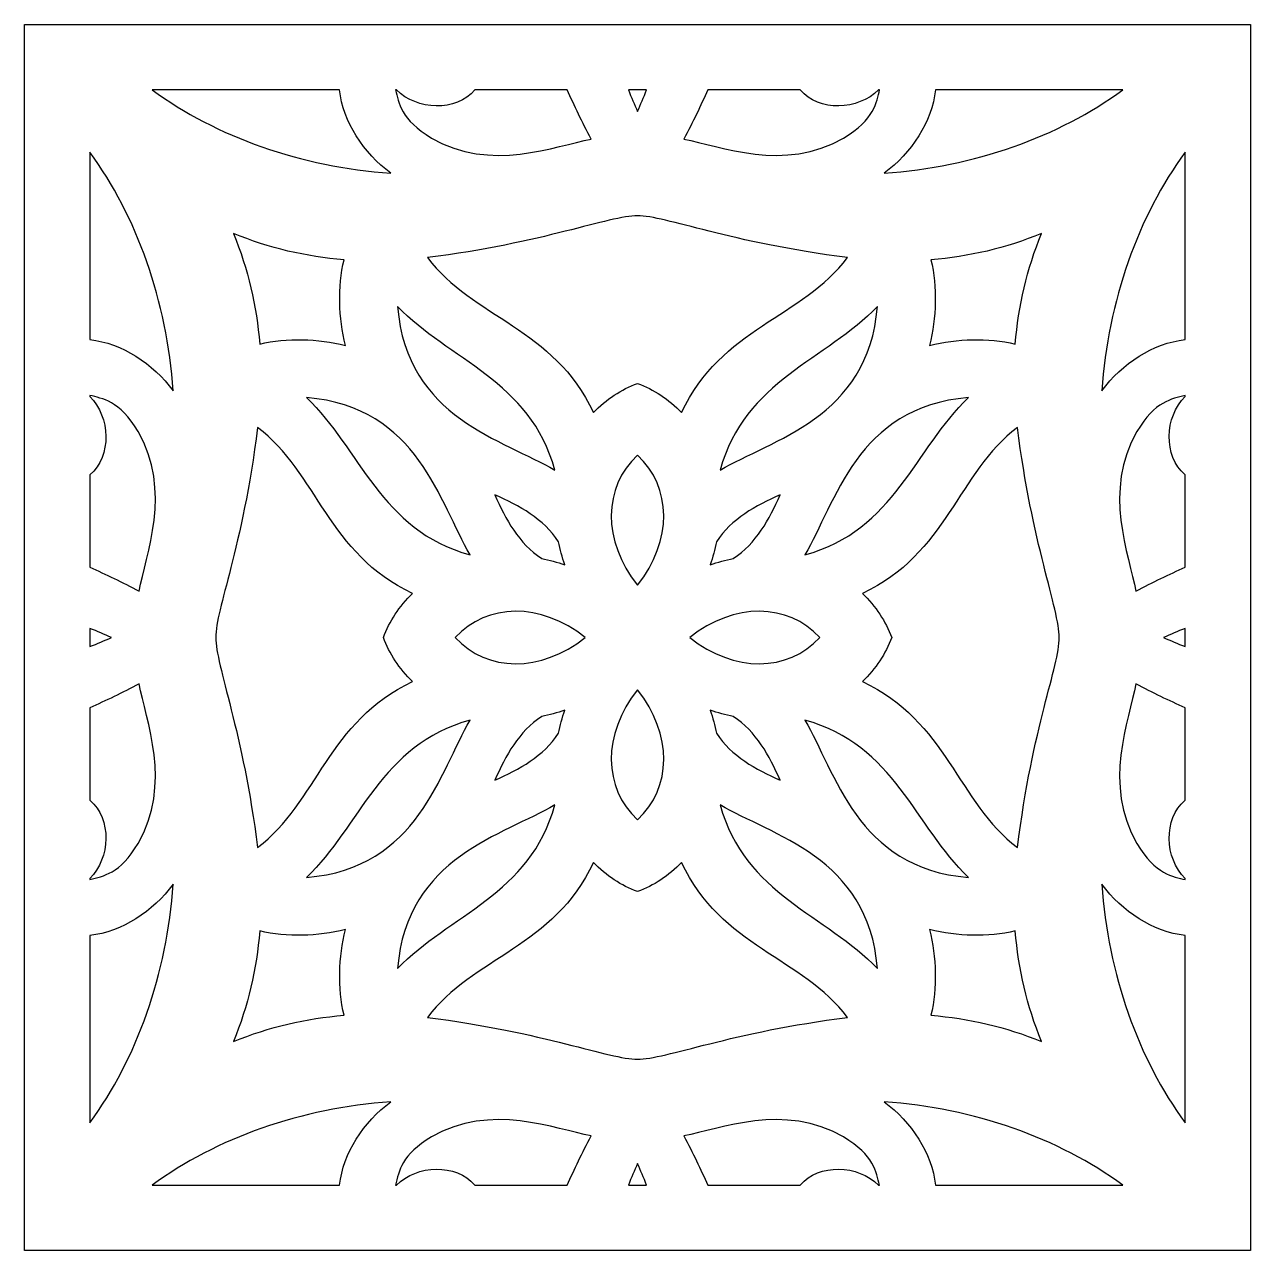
# Model space of a CAD drawing. Header units: millimetres. Extents: x -515 to 516, y -317 to 317.
# Drawn here: x -149.8 to 150.1, y -317.3 to -17.3 of the extents above; entities that cross this region are included whole.
import ezdxf

# ---------------------------------------------------------------- set-up
doc = ezdxf.new("R2010")
doc.units = ezdxf.units.MM
doc.header["$MEASUREMENT"] = 0
doc.layers.add('layer 1', color=7, linetype='Continuous')

msp = doc.modelspace()

# ---------------------------------------------------------------- linework, layer by layer
at = {"layer": 'layer 1'}
for points, knots in [([(-149.8496, -317.3236), (-136.8113, -317.3236), (137.1238, -317.3236), (150.1487, -317.3236), (150.1487, -317.3236), (150.1487, -304.3343), (150.1487, -30.367), (150.1487, -17.3238), (150.1487, -17.3238), (150.1487, -17.3238), (-149.8496, -17.3238), (-149.8496, -17.3238), (-149.8496, -17.3238), (-149.8496, -17.3238), (-149.8496, -317.3236), (-149.8496, -317.3236)], [0, 0, 0, 0, 0.2, 0.2, 0.2, 0.2, 0.4, 0.4, 0.4, 0.4, 0.6, 0.6, 0.6, 0.6, 1, 1, 1, 1]), ([(-72.7362, -33.3242), (-71.9461, -41.2291), (-66.8416, -48.6764), (-60.216, -53.7318), (-60.216, -53.7318), (-82.1587, -52.1832), (-102.962, -44.7921), (-118.6116, -33.3242), (-118.6116, -33.3242), (-118.6116, -33.3242), (-72.7362, -33.3242), (-72.7362, -33.3242)], [0, 0, 0, 0, 0.25, 0.25, 0.25, 0.25, 0.5, 0.5, 0.5, 0.5, 1, 1, 1, 1]), ([(-58.8333, -33.3242), (-53.8307, -38.319), (-44.2177, -38.7387), (-39.684, -33.3242), (-39.684, -33.3242), (-39.684, -33.3242), (-17.0432, -33.3242), (-17.0432, -33.3242), (-17.0432, -33.3242), (-15.3183, -37.2148), (-13.3811, -41.2186), (-11.1873, -45.3566), (-11.1873, -45.3566), (-19.7951, -47.0147), (-35.9311, -53.5764), (-50.2607, -45.1028), (-50.2607, -45.1028), (-57.8064, -40.6401), (-58.2373, -36.4704), (-59.0976, -33.3242), (-59.0976, -33.3242), (-59.0976, -33.3242), (-58.8333, -33.3242), (-58.8333, -33.3242)], [0, 0, 0, 0, 0.14285714, 0.14285714, 0.14285714, 0.14285714, 0.28571429, 0.28571429, 0.28571429, 0.28571429, 0.42857143, 0.42857143, 0.42857143, 0.42857143, 0.57142857, 0.57142857, 0.57142857, 0.57142857, 0.71428571, 0.71428571, 0.71428571, 0.71428571, 1, 1, 1, 1]), ([(2.381, -33.3242), (1.6542, -35.1215), (0.9098, -36.8795), (0.1513, -38.5728), (0.1513, -38.5728), (-0.6106, -36.8795), (-1.355, -35.1215), (-2.0818, -33.3242), (-2.0818, -33.3242), (-2.0818, -33.3242), (2.381, -33.3242), (2.381, -33.3242)], [0, 0, 0, 0, 0.25, 0.25, 0.25, 0.25, 0.5, 0.5, 0.5, 0.5, 1, 1, 1, 1]), ([(17.3459, -33.3242), (17.3459, -33.3242), (39.9873, -33.3242), (39.9873, -33.3242), (39.9873, -33.3242), (44.5197, -38.7352), (54.1334, -38.3155), (59.1353, -33.3242), (59.1353, -33.3242), (59.1353, -33.3242), (59.4003, -33.3242), (59.4003, -33.3242), (59.4003, -33.3242), (58.5962, -36.2518), (58.2503, -40.5592), (50.5633, -45.1028), (50.5633, -45.1028), (36.2471, -53.5694), (20.1435, -47.0253), (11.4893, -45.3566), (11.4893, -45.3566), (13.6837, -41.2186), (15.6203, -37.2148), (17.3459, -33.3242)], [0, 0, 0, 0, 0.14285714, 0.14285714, 0.14285714, 0.14285714, 0.28571429, 0.28571429, 0.28571429, 0.28571429, 0.42857143, 0.42857143, 0.42857143, 0.42857143, 0.57142857, 0.57142857, 0.57142857, 0.57142857, 0.71428571, 0.71428571, 0.71428571, 0.71428571, 1, 1, 1, 1]), ([(73.0389, -33.3242), (73.0389, -33.3242), (118.9136, -33.3242), (118.9136, -33.3242), (118.9136, -33.3242), (103.2647, -44.7921), (82.4578, -52.1832), (60.5186, -53.7318), (60.5186, -53.7318), (67.14, -48.6764), (72.2481, -41.2291), (73.0389, -33.3242)], [0, 0, 0, 0, 0.25, 0.25, 0.25, 0.25, 0.5, 0.5, 0.5, 0.5, 1, 1, 1, 1]), ([(-133.8514, -48.5633), (-122.3827, -64.2128), (-114.9916, -85.0197), (-113.4431, -106.9589), (-113.4431, -106.9589), (-118.4984, -100.3375), (-125.9458, -95.2294), (-133.8514, -94.4387), (-133.8514, -94.4387), (-133.8514, -94.4387), (-133.8514, -48.5633), (-133.8514, -48.5633)], [0, 0, 0, 0, 0.25, 0.25, 0.25, 0.25, 0.5, 0.5, 0.5, 0.5, 1, 1, 1, 1]), ([(134.1505, -94.4387), (126.2442, -95.2294), (118.7976, -100.3375), (113.7458, -106.9589), (113.7458, -106.9589), (115.2943, -85.0197), (122.6847, -64.2164), (134.1505, -48.5675), (134.1505, -48.5675), (134.1505, -48.5675), (134.1505, -94.4387), (134.1505, -94.4387)], [0, 0, 0, 0, 0.25, 0.25, 0.25, 0.25, 0.5, 0.5, 0.5, 0.5, 1, 1, 1, 1]), ([(10.9431, -112.3038), (7.8067, -108.9699), (4.0989, -106.6025), (0.1513, -105.1313), (0.1513, -105.1313), (-3.7997, -106.6025), (-7.5041, -108.9699), (-10.6404, -112.3038), (-10.6404, -112.3038), (-20.278, -91.5356), (-40.1816, -89.0663), (-51.256, -74.3411), (-51.256, -74.3411), (-23.245, -70.8806), (-6.527, -64.1144), (0.1513, -64.1144), (0.1513, -64.1144), (6.9246, -64.1179), (23.1098, -70.8237), (51.5544, -74.3411), (51.5544, -74.3411), (40.4843, -89.0663), (20.5807, -91.5356), (10.9431, -112.3038)], [0, 0, 0, 0, 0.14285714, 0.14285714, 0.14285714, 0.14285714, 0.28571429, 0.28571429, 0.28571429, 0.28571429, 0.42857143, 0.42857143, 0.42857143, 0.42857143, 0.57142857, 0.57142857, 0.57142857, 0.57142857, 0.71428571, 0.71428571, 0.71428571, 0.71428571, 1, 1, 1, 1]), ([(-71.3107, -95.8642), (-78.2112, -94.1709), (-85.4469, -93.9375), (-92.301, -95.5148), (-92.301, -95.5148), (-93.0172, -86.2118), (-95.1126, -77.1597), (-98.7431, -68.4359), (-98.7431, -68.4359), (-90.0151, -72.0622), (-80.963, -74.1576), (-71.66, -74.8739), (-71.66, -74.8739), (-73.2367, -81.7286), (-73.004, -88.9637), (-71.3107, -95.8642)], [0, 0, 0, 0, 0.2, 0.2, 0.2, 0.2, 0.4, 0.4, 0.4, 0.4, 0.6, 0.6, 0.6, 0.6, 1, 1, 1, 1]), ([(71.9627, -74.8739), (81.2657, -74.1576), (90.3178, -72.0622), (99.0416, -68.4317), (99.0416, -68.4317), (95.4153, -77.1597), (93.3199, -86.2118), (92.6001, -95.5148), (92.6001, -95.5148), (85.7489, -93.9375), (78.5138, -94.1709), (71.6133, -95.8642), (71.6133, -95.8642), (73.3031, -88.9637), (73.5393, -81.7286), (71.9627, -74.8739)], [0, 0, 0, 0, 0.2, 0.2, 0.2, 0.2, 0.4, 0.4, 0.4, 0.4, 0.6, 0.6, 0.6, 0.6, 1, 1, 1, 1]), ([(-20.0911, -126.3683), (-32.4349, -118.9639), (-56.4167, -113.704), (-58.5437, -86.3601), (-58.5437, -86.3601), (-46.1051, -99.3597), (-25.9997, -104.4361), (-20.0911, -126.3683)], [0, 0, 0, 0, 0.33333333, 0.33333333, 0.33333333, 0.33333333, 1, 1, 1, 1]), ([(20.3937, -126.3683), (26.3031, -104.4361), (46.407, -99.3597), (58.8464, -86.3601), (58.8464, -86.3601), (56.7187, -113.704), (32.7375, -118.9639), (20.3937, -126.3683)], [0, 0, 0, 0, 0.33333333, 0.33333333, 0.33333333, 0.33333333, 1, 1, 1, 1]), ([(-133.8514, -127.4902), (-128.4397, -122.9571), (-128.8558, -113.3441), (-133.8514, -108.345), (-133.8514, -108.345), (-133.8514, -108.345), (-133.8514, -108.0772), (-133.8514, -108.0772), (-133.8514, -108.0772), (-130.8949, -108.8849), (-126.6086, -109.2447), (-122.072, -116.9142), (-122.072, -116.9142), (-113.6055, -131.2297), (-120.1496, -147.3375), (-121.8218, -155.9882), (-121.8218, -155.9882), (-125.9563, -153.7938), (-129.9601, -151.8565), (-133.8514, -150.1316), (-133.8514, -150.1316), (-133.8514, -150.1316), (-133.8514, -127.4902), (-133.8514, -127.4902)], [0, 0, 0, 0, 0.14285714, 0.14285714, 0.14285714, 0.14285714, 0.28571429, 0.28571429, 0.28571429, 0.28571429, 0.42857143, 0.42857143, 0.42857143, 0.42857143, 0.57142857, 0.57142857, 0.57142857, 0.57142857, 0.71428571, 0.71428571, 0.71428571, 0.71428571, 1, 1, 1, 1]), ([(-40.8065, -147.0838), (-62.738, -141.1744), (-67.8151, -121.0698), (-80.8147, -108.6311), (-80.8147, -108.6311), (-53.4708, -110.7581), (-48.211, -134.74), (-40.8065, -147.0838)], [0, 0, 0, 0, 0.33333333, 0.33333333, 0.33333333, 0.33333333, 1, 1, 1, 1]), ([(81.1174, -108.6311), (68.1171, -121.0663), (63.0407, -141.1744), (41.1085, -147.0838), (41.1085, -147.0838), (48.5136, -134.74), (53.7735, -110.7581), (81.1174, -108.6311)], [0, 0, 0, 0, 0.33333333, 0.33333333, 0.33333333, 0.33333333, 1, 1, 1, 1]), ([(134.1505, -108.345), (129.162, -113.3476), (128.7423, -122.9536), (134.1505, -127.4867), (134.1505, -127.4867), (134.1505, -127.4867), (134.1505, -150.1316), (134.1505, -150.1316), (134.1505, -150.1316), (130.2592, -151.8565), (126.2554, -153.7938), (122.1209, -155.9882), (122.1209, -155.9882), (120.4628, -147.3874), (113.9004, -131.2444), (122.3747, -116.9142), (122.3747, -116.9142), (126.8016, -109.4212), (130.8729, -108.9769), (134.1505, -108.0772), (134.1505, -108.0772), (134.1505, -108.0772), (134.1505, -108.345), (134.1505, -108.345)], [0, 0, 0, 0, 0.14285714, 0.14285714, 0.14285714, 0.14285714, 0.28571429, 0.28571429, 0.28571429, 0.28571429, 0.42857143, 0.42857143, 0.42857143, 0.42857143, 0.57142857, 0.57142857, 0.57142857, 0.57142857, 0.71428571, 0.71428571, 0.71428571, 0.71428571, 1, 1, 1, 1]), ([(-92.8338, -115.9196), (-78.1057, -126.9932), (-75.6392, -146.8968), (-54.8717, -156.5344), (-54.8717, -156.5344), (-58.2049, -159.6708), (-60.5723, -163.3786), (-62.0435, -167.3262), (-62.0435, -167.3262), (-60.5723, -171.2737), (-58.2049, -174.9816), (-54.8717, -178.1172), (-54.8717, -178.1172), (-75.6392, -187.7555), (-78.1092, -207.6591), (-92.8338, -218.7328), (-92.8338, -218.7328), (-96.2949, -190.7225), (-103.0611, -174.0038), (-103.0611, -167.3262), (-103.0611, -167.3262), (-103.0611, -160.2739), (-96.5241, -145.7609), (-92.8338, -115.9196)], [0, 0, 0, 0, 0.14285714, 0.14285714, 0.14285714, 0.14285714, 0.28571429, 0.28571429, 0.28571429, 0.28571429, 0.42857143, 0.42857143, 0.42857143, 0.42857143, 0.57142857, 0.57142857, 0.57142857, 0.57142857, 0.71428571, 0.71428571, 0.71428571, 0.71428571, 1, 1, 1, 1]), ([(93.1329, -218.7328), (78.4077, -207.6591), (75.9419, -187.7555), (55.1737, -178.1172), (55.1737, -178.1172), (58.5076, -174.9816), (60.875, -171.2737), (62.3455, -167.3262), (62.3455, -167.3262), (60.875, -163.3786), (58.5076, -159.6708), (55.1737, -156.5344), (55.1737, -156.5344), (75.9419, -146.8968), (78.4077, -126.9932), (93.1329, -115.9196), (93.1329, -115.9196), (96.5934, -143.9087), (103.356, -160.6513), (103.3596, -167.3262), (103.3596, -167.3262), (103.3631, -174.3778), (96.826, -188.8915), (93.1329, -218.7328)], [0, 0, 0, 0, 0.14285714, 0.14285714, 0.14285714, 0.14285714, 0.28571429, 0.28571429, 0.28571429, 0.28571429, 0.42857143, 0.42857143, 0.42857143, 0.42857143, 0.57142857, 0.57142857, 0.57142857, 0.57142857, 0.71428571, 0.71428571, 0.71428571, 0.71428571, 1, 1, 1, 1]), ([(0.1513, -122.728), (8.5898, -130.5176), (8.8154, -143.5664), (0.1513, -154.5487), (0.1513, -154.5487), (-8.5057, -143.577), (-8.2976, -130.5211), (0.1513, -122.728)], [0, 0, 0, 0, 0.33333333, 0.33333333, 0.33333333, 0.33333333, 1, 1, 1, 1]), ([(-34.7313, -132.4471), (-28.8296, -135.0015), (-22.8177, -138.3347), (-19.1703, -143.8806), (-19.1703, -143.8806), (-18.7928, -145.7785), (-18.2846, -147.6623), (-17.6604, -149.518), (-17.6604, -149.518), (-19.5126, -148.8903), (-21.3964, -148.3821), (-23.2942, -148.0046), (-23.2942, -148.0046), (-28.8437, -144.353), (-32.1741, -138.3487), (-34.7313, -132.4471)], [0, 0, 0, 0, 0.2, 0.2, 0.2, 0.2, 0.4, 0.4, 0.4, 0.4, 0.6, 0.6, 0.6, 0.6, 1, 1, 1, 1]), ([(17.9631, -149.518), (18.5872, -147.6623), (19.0954, -145.7785), (19.4729, -143.8771), (19.4729, -143.8771), (23.1203, -138.3312), (29.1281, -135.0015), (35.0304, -132.4471), (35.0304, -132.4471), (32.476, -138.3452), (29.1421, -144.353), (23.5969, -148.0046), (23.5969, -148.0046), (21.699, -148.3821), (19.8152, -148.8903), (17.9631, -149.518)], [0, 0, 0, 0, 0.2, 0.2, 0.2, 0.2, 0.4, 0.4, 0.4, 0.4, 0.6, 0.6, 0.6, 0.6, 1, 1, 1, 1]), ([(-12.6262, -167.3262), (-23.5979, -175.9832), (-36.6502, -175.7716), (-44.4469, -167.3262), (-44.4469, -167.3262), (-36.6615, -158.8877), (-23.6084, -158.6586), (-12.6262, -167.3262)], [0, 0, 0, 0, 0.33333333, 0.33333333, 0.33333333, 0.33333333, 1, 1, 1, 1]), ([(44.7495, -167.3262), (36.9458, -175.7822), (23.8858, -175.9762), (12.9288, -167.3262), (12.9288, -167.3262), (23.9005, -158.6691), (36.9494, -158.8772), (44.7495, -167.3262)], [0, 0, 0, 0, 0.33333333, 0.33333333, 0.33333333, 0.33333333, 1, 1, 1, 1]), ([(-133.8514, -165.0966), (-132.0519, -165.8234), (-130.2954, -166.5677), (-128.6056, -167.3262), (-128.6056, -167.3262), (-130.2954, -168.0881), (-132.0519, -168.829), (-133.8514, -169.5558), (-133.8514, -169.5558), (-133.8514, -169.5558), (-133.8514, -165.0966), (-133.8514, -165.0966)], [0, 0, 0, 0, 0.25, 0.25, 0.25, 0.25, 0.5, 0.5, 0.5, 0.5, 1, 1, 1, 1]), ([(134.1505, -169.5558), (132.3511, -168.829), (130.598, -168.0846), (128.9047, -167.3262), (128.9047, -167.3262), (130.598, -166.5677), (132.3511, -165.8234), (134.1505, -165.0966), (134.1505, -165.0966), (134.1505, -165.0966), (134.1505, -169.5558), (134.1505, -169.5558)], [0, 0, 0, 0, 0.25, 0.25, 0.25, 0.25, 0.5, 0.5, 0.5, 0.5, 1, 1, 1, 1]), ([(-133.8514, -226.3066), (-128.8593, -221.3082), (-128.4397, -211.6952), (-133.8514, -207.1615), (-133.8514, -207.1615), (-133.8514, -207.1615), (-133.8514, -184.5208), (-133.8514, -184.5208), (-133.8514, -184.5208), (-129.9601, -182.7951), (-125.9563, -180.8586), (-121.8218, -178.6648), (-121.8218, -178.6648), (-120.1636, -187.2509), (-113.5984, -203.4044), (-122.072, -217.7382), (-122.072, -217.7382), (-126.5032, -225.2312), (-130.5632, -225.6754), (-133.8514, -226.5751), (-133.8514, -226.5751), (-133.8514, -226.5751), (-133.8514, -226.3066), (-133.8514, -226.3066)], [0, 0, 0, 0, 0.14285714, 0.14285714, 0.14285714, 0.14285714, 0.28571429, 0.28571429, 0.28571429, 0.28571429, 0.42857143, 0.42857143, 0.42857143, 0.42857143, 0.57142857, 0.57142857, 0.57142857, 0.57142857, 0.71428571, 0.71428571, 0.71428571, 0.71428571, 1, 1, 1, 1]), ([(134.1505, -207.165), (128.7423, -211.6988), (129.162, -221.3047), (134.1505, -226.3066), (134.1505, -226.3066), (134.1505, -226.3066), (134.1505, -226.5716), (134.1505, -226.5716), (134.1505, -226.5716), (131.2257, -225.771), (126.9183, -225.4252), (122.3747, -217.7382), (122.3747, -217.7382), (113.9081, -203.422), (120.4515, -187.3176), (122.1209, -178.6648), (122.1209, -178.6648), (126.2554, -180.8586), (130.2592, -182.7916), (134.1505, -184.5172), (134.1505, -184.5172), (134.1505, -184.5172), (134.1505, -207.165), (134.1505, -207.165)], [0, 0, 0, 0, 0.14285714, 0.14285714, 0.14285714, 0.14285714, 0.28571429, 0.28571429, 0.28571429, 0.28571429, 0.42857143, 0.42857143, 0.42857143, 0.42857143, 0.57142857, 0.57142857, 0.57142857, 0.57142857, 0.71428571, 0.71428571, 0.71428571, 0.71428571, 1, 1, 1, 1]), ([(0.1513, -180.1002), (8.7908, -191.0508), (8.6144, -204.1101), (0.1513, -211.9244), (0.1513, -211.9244), (-8.2871, -204.1348), (-8.5163, -191.0824), (0.1513, -180.1002)], [0, 0, 0, 0, 0.33333333, 0.33333333, 0.33333333, 0.33333333, 1, 1, 1, 1]), ([(-17.6604, -185.1344), (-18.2846, -186.9901), (-18.7928, -188.8739), (-19.1703, -190.7717), (-19.1703, -190.7717), (-22.8177, -196.3177), (-28.8261, -199.6509), (-34.7313, -202.2053), (-34.7313, -202.2053), (-32.1741, -196.3036), (-28.8402, -190.2952), (-23.2977, -186.6442), (-23.2977, -186.6442), (-21.3964, -186.2703), (-19.5126, -185.7621), (-17.6604, -185.1344)], [0, 0, 0, 0, 0.2, 0.2, 0.2, 0.2, 0.4, 0.4, 0.4, 0.4, 0.6, 0.6, 0.6, 0.6, 1, 1, 1, 1]), ([(35.0304, -202.2053), (29.1281, -199.6509), (23.1203, -196.3177), (19.4729, -190.7717), (19.4729, -190.7717), (19.0954, -188.8739), (18.5872, -186.9901), (17.9595, -185.1344), (17.9595, -185.1344), (19.8152, -185.7621), (21.699, -186.2703), (23.5969, -186.6442), (23.5969, -186.6442), (29.1421, -190.2952), (32.476, -196.3064), (35.0304, -202.2053)], [0, 0, 0, 0, 0.2, 0.2, 0.2, 0.2, 0.4, 0.4, 0.4, 0.4, 0.6, 0.6, 0.6, 0.6, 1, 1, 1, 1]), ([(-80.8182, -226.0213), (-67.8151, -213.5826), (-62.7422, -193.4772), (-40.8065, -187.5686), (-40.8065, -187.5686), (-48.211, -199.9124), (-53.4708, -223.8942), (-80.8182, -226.0213)], [0, 0, 0, 0, 0.33333333, 0.33333333, 0.33333333, 0.33333333, 1, 1, 1, 1]), ([(41.1085, -187.5686), (63.0407, -193.4772), (68.1171, -213.5826), (81.1174, -226.0213), (81.1174, -226.0213), (53.7735, -223.8942), (48.5136, -199.9124), (41.1085, -187.5686)], [0, 0, 0, 0, 0.33333333, 0.33333333, 0.33333333, 0.33333333, 1, 1, 1, 1]), ([(-20.0911, -208.2798), (-25.9997, -230.2155), (-46.1051, -235.2926), (-58.5437, -248.2921), (-58.5437, -248.2921), (-56.4167, -220.9448), (-32.4384, -215.6885), (-20.0911, -208.2798)], [0, 0, 0, 0, 0.33333333, 0.33333333, 0.33333333, 0.33333333, 1, 1, 1, 1]), ([(20.3902, -208.2833), (32.7375, -215.6885), (56.7187, -220.9448), (58.8464, -248.2921), (58.8464, -248.2921), (46.407, -235.2926), (26.3031, -230.2155), (20.3902, -208.2833)], [0, 0, 0, 0, 0.33333333, 0.33333333, 0.33333333, 0.33333333, 1, 1, 1, 1]), ([(-10.6404, -222.3492), (-7.5041, -225.6824), (-3.7997, -228.0498), (0.1513, -229.5175), (0.1513, -229.5175), (4.0989, -228.0498), (7.8067, -225.6824), (10.9431, -222.3492), (10.9431, -222.3492), (20.5807, -243.1167), (40.4843, -245.5825), (51.5544, -260.3077), (51.5544, -260.3077), (23.5477, -263.7721), (6.8297, -270.5384), (0.1513, -270.5384), (0.1513, -270.5384), (-6.6254, -270.5348), (-22.8289, -263.8248), (-51.256, -260.3077), (-51.256, -260.3077), (-40.1816, -245.5825), (-20.278, -243.1167), (-10.6404, -222.3492)], [0, 0, 0, 0, 0.14285714, 0.14285714, 0.14285714, 0.14285714, 0.28571429, 0.28571429, 0.28571429, 0.28571429, 0.42857143, 0.42857143, 0.42857143, 0.42857143, 0.57142857, 0.57142857, 0.57142857, 0.57142857, 0.71428571, 0.71428571, 0.71428571, 0.71428571, 1, 1, 1, 1]), ([(-133.8514, -240.2137), (-125.9458, -239.4236), (-118.4984, -234.3149), (-113.4431, -227.6935), (-113.4431, -227.6935), (-114.9916, -249.6326), (-122.3827, -270.4395), (-133.8514, -286.0886), (-133.8514, -286.0886), (-133.8514, -286.0886), (-133.8514, -240.2137), (-133.8514, -240.2137)], [0, 0, 0, 0, 0.25, 0.25, 0.25, 0.25, 0.5, 0.5, 0.5, 0.5, 1, 1, 1, 1]), ([(134.1505, -286.085), (122.6847, -270.4359), (115.2943, -249.6326), (113.7458, -227.6935), (113.7458, -227.6935), (118.7976, -234.3149), (126.2442, -239.4201), (134.1505, -240.2137), (134.1505, -240.2137), (134.1505, -240.2137), (134.1505, -286.085), (134.1505, -286.085)], [0, 0, 0, 0, 0.25, 0.25, 0.25, 0.25, 0.5, 0.5, 0.5, 0.5, 1, 1, 1, 1]), ([(-71.66, -259.7786), (-80.963, -260.4948), (-90.0151, -262.5903), (-98.7431, -266.2202), (-98.7431, -266.2202), (-95.1126, -257.4926), (-93.0172, -248.4403), (-92.301, -239.1375), (-92.301, -239.1375), (-85.4469, -240.7142), (-78.2112, -240.4815), (-71.3107, -238.7882), (-71.3107, -238.7882), (-73.004, -245.6887), (-73.2367, -252.9241), (-71.66, -259.7786)], [0, 0, 0, 0, 0.2, 0.2, 0.2, 0.2, 0.4, 0.4, 0.4, 0.4, 0.6, 0.6, 0.6, 0.6, 1, 1, 1, 1]), ([(71.6133, -238.7882), (78.5138, -240.4815), (85.7453, -240.7142), (92.6036, -239.134), (92.6036, -239.134), (93.3199, -248.4403), (95.4153, -257.4926), (99.0416, -266.2202), (99.0416, -266.2202), (90.3178, -262.5903), (81.2657, -260.4948), (71.9627, -259.7786), (71.9627, -259.7786), (73.5393, -252.9241), (73.3067, -245.6887), (71.6133, -238.7882)], [0, 0, 0, 0, 0.2, 0.2, 0.2, 0.2, 0.4, 0.4, 0.4, 0.4, 0.6, 0.6, 0.6, 0.6, 1, 1, 1, 1]), ([(-72.7362, -301.325), (-72.7362, -301.325), (-118.6081, -301.325), (-118.6081, -301.325), (-118.6081, -301.325), (-102.9585, -289.8563), (-82.1552, -282.4692), (-60.216, -280.9205), (-60.216, -280.9205), (-66.8374, -285.9757), (-71.9426, -293.4195), (-72.7362, -301.325)], [0, 0, 0, 0, 0.25, 0.25, 0.25, 0.25, 0.5, 0.5, 0.5, 0.5, 1, 1, 1, 1]), ([(-17.0397, -301.325), (-17.0397, -301.325), (-39.6875, -301.325), (-39.6875, -301.325), (-39.6875, -301.325), (-44.2213, -295.917), (-53.8272, -296.3368), (-58.8298, -301.325), (-58.8298, -301.325), (-58.8298, -301.325), (-59.1011, -301.325), (-59.1011, -301.325), (-59.1011, -301.325), (-58.1839, -297.8503), (-57.5737, -293.8744), (-50.2607, -289.5493), (-50.2607, -289.5493), (-35.9269, -281.0757), (-19.8015, -287.6339), (-11.1873, -289.2954), (-11.1873, -289.2954), (-13.3811, -293.4335), (-15.3141, -297.434), (-17.0397, -301.325)], [0, 0, 0, 0, 0.14285714, 0.14285714, 0.14285714, 0.14285714, 0.28571429, 0.28571429, 0.28571429, 0.28571429, 0.42857143, 0.42857143, 0.42857143, 0.42857143, 0.57142857, 0.57142857, 0.57142857, 0.57142857, 0.71428571, 0.71428571, 0.71428571, 0.71428571, 1, 1, 1, 1]), ([(59.129, -301.325), (54.1264, -296.3368), (44.5232, -295.917), (39.9901, -301.325), (39.9901, -301.325), (39.9901, -301.325), (17.3417, -301.325), (17.3417, -301.325), (17.3417, -301.325), (15.6167, -297.434), (13.6837, -293.4299), (11.4893, -289.2954), (11.4893, -289.2954), (20.1287, -287.6303), (36.2401, -281.0828), (50.5633, -289.5493), (50.5633, -289.5493), (58.1055, -294.012), (58.5357, -298.1641), (59.3968, -301.325), (59.3968, -301.325), (59.3968, -301.325), (59.129, -301.325), (59.129, -301.325)], [0, 0, 0, 0, 0.14285714, 0.14285714, 0.14285714, 0.14285714, 0.28571429, 0.28571429, 0.28571429, 0.28571429, 0.42857143, 0.42857143, 0.42857143, 0.42857143, 0.57142857, 0.57142857, 0.57142857, 0.57142857, 0.71428571, 0.71428571, 0.71428571, 0.71428571, 1, 1, 1, 1]), ([(73.0389, -301.325), (72.2446, -293.4195), (67.14, -285.9722), (60.5186, -280.9205), (60.5186, -280.9205), (82.4543, -282.4692), (103.2612, -289.8563), (118.9065, -301.325), (118.9065, -301.325), (118.9065, -301.325), (73.0389, -301.325), (73.0389, -301.325)], [0, 0, 0, 0, 0.25, 0.25, 0.25, 0.25, 0.5, 0.5, 0.5, 0.5, 1, 1, 1, 1]), ([(-2.0783, -301.325), (-1.3515, -299.526), (-0.6071, -297.7725), (0.1513, -296.0793), (0.1513, -296.0793), (0.9098, -297.7725), (1.6542, -299.526), (2.381, -301.325), (2.381, -301.325), (2.381, -301.325), (-2.0783, -301.325), (-2.0783, -301.325)], [0, 0, 0, 0, 0.25, 0.25, 0.25, 0.25, 0.5, 0.5, 0.5, 0.5, 1, 1, 1, 1])]:
    msp.add_open_spline(points, degree=3, knots=knots, dxfattribs=at)

doc.saveas('drawing.dxf')
